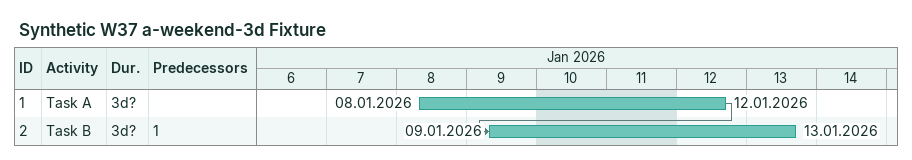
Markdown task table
Synthetic W37 a-weekend-3d Fixture

| ID | Task | Duration | Start | Finish | Predecessors |
|---|---|---|---|---|---|
| 1 | Task A | 3d? | 2026-01-08 | 2026-01-12 |  |
| 2 | Task B | 3d? | 2026-01-09 | 2026-01-13 | 1 |
